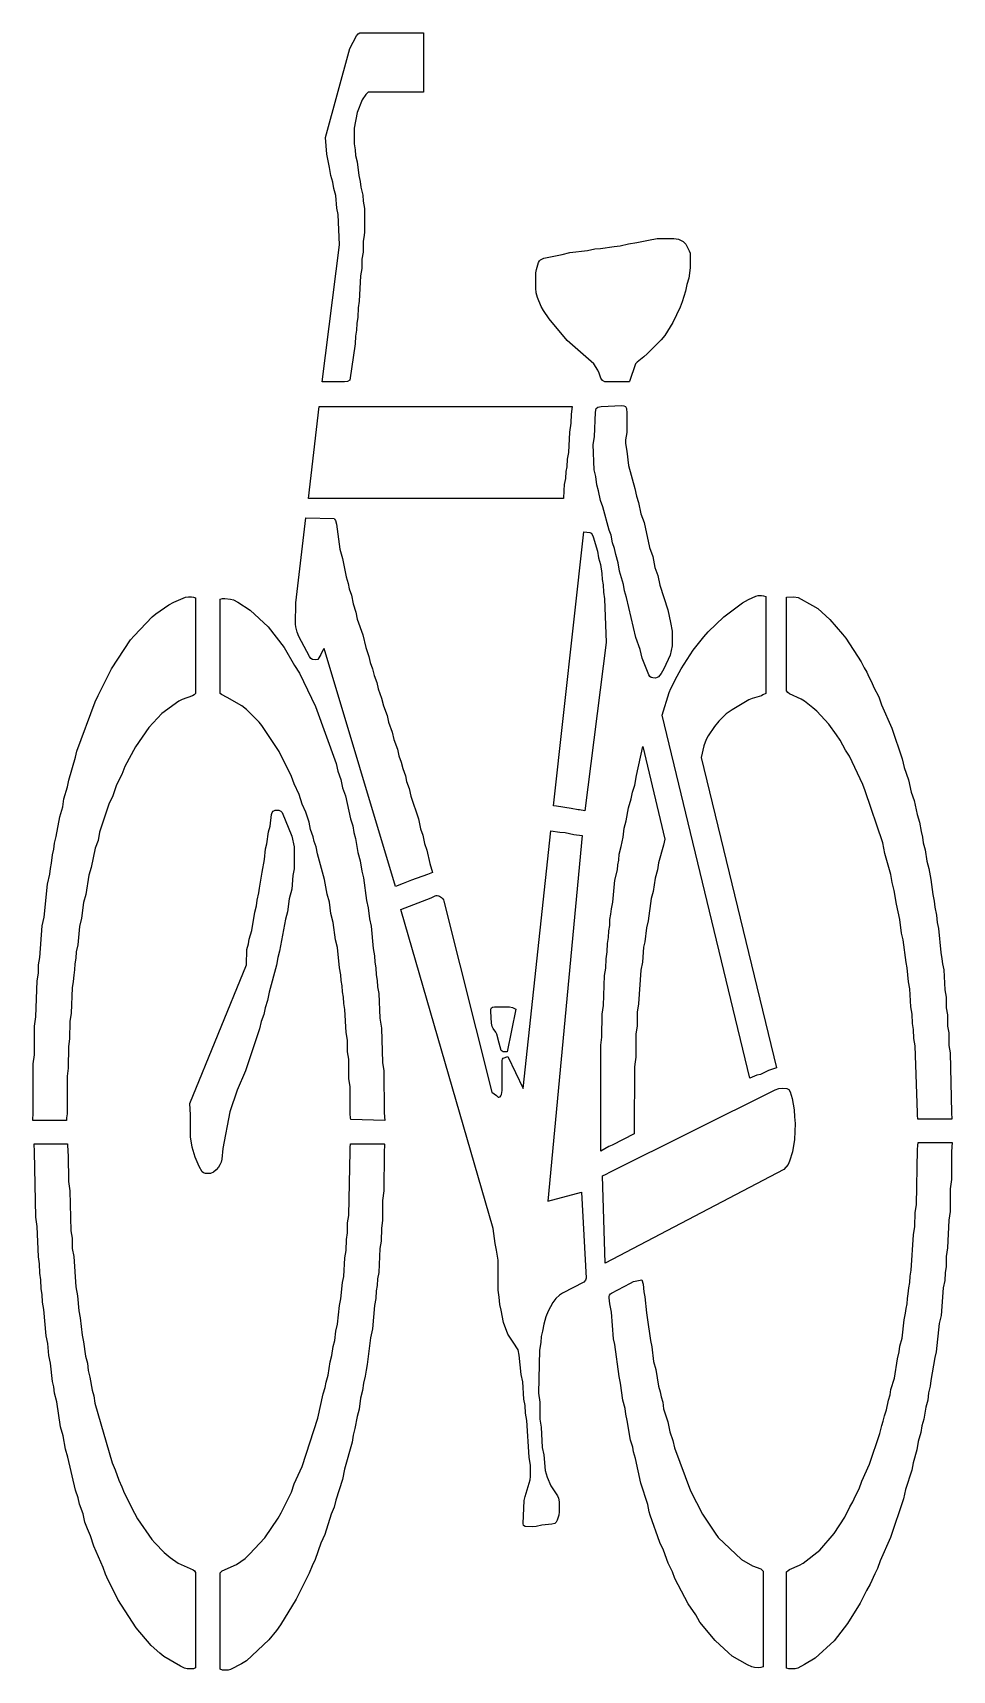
# Model space of a CAD drawing. Header units: inches. Extents: x 3 to 40.1, y 3 to 69.
import ezdxf

# ---------------------------------------------------------------- set-up
doc = ezdxf.new("R2010")
doc.units = ezdxf.units.IN
doc.header["$MEASUREMENT"] = 0
doc.layers.add('CUT', color=1, linetype='Continuous')

msp = doc.modelspace()

# ---------------------------------------------------------------- linework, layer by layer
at = {"layer": 'CUT'}
for points in [[(15.13, 62.724), (15.089, 62.98), (15.009, 63.246), (14.963, 63.571), (14.915, 63.77), (14.858, 64.11), (14.803, 64.778), (15.779, 68.359), (16.045, 68.873), (16.111, 68.954), (16.188, 69), (18.747, 69), (18.747, 66.61), (16.516, 66.61), (16.422, 66.511), (16.28, 66.294), (16.072, 65.785), (15.953, 65.153), (15.951, 64.529), (15.993, 64.282), (16.01, 64.058), (16.069, 63.796), (16.143, 63.241), (16.197, 63.01), (16.227, 62.771), (16.306, 62.453), (16.32, 62.21), (16.365, 61.915), (16.366, 60.975), (16.358, 60.83), (16.318, 60.599), (16.311, 60.156), (16.266, 59.878), (16.256, 59.502), (16.205, 59.208), (16.16, 58.187), (16.111, 57.909), (16.101, 57.533), (16.058, 57.287), (16.048, 57.01), (16.006, 56.764), (15.998, 56.455), (15.783, 54.992), (15.687, 54.948), (15.565, 54.926), (14.906, 54.924), (14.82, 54.93), (14.667, 54.925), (15.358, 60.449), (15.313, 61.672), (15.26, 61.935), (15.211, 62.442)], [(25.776, 55.397), (25.608, 55.659), (24.541, 56.592), (23.812, 57.467), (23.579, 57.807), (23.487, 57.963), (23.344, 58.331), (23.289, 58.52), (23.275, 58.699), (23.279, 59.325), (23.301, 59.453), (23.388, 59.745), (23.419, 59.81), (23.459, 59.851), (23.6, 59.92), (24.343, 60.063), (24.652, 60.147), (25.356, 60.225), (25.651, 60.286), (25.876, 60.302), (26.434, 60.39), (26.676, 60.41), (27.009, 60.498), (27.351, 60.545), (27.81, 60.645), (28.166, 60.703), (28.839, 60.709), (29.03, 60.677), (29.218, 60.584), (29.319, 60.485), (29.461, 60.21), (29.489, 60.117), (29.5, 60.021), (29.5, 59.527), (29.437, 59.104), (29.365, 58.854), (29.312, 58.583), (29.172, 58.16), (29.086, 57.946), (28.79, 57.318), (28.469, 56.8), (28.325, 56.62), (27.765, 56.06), (27.63, 55.939), (27.357, 55.728), (27.291, 55.66), (27.055, 54.937), (27.039, 54.925), (26.185, 54.925), (26.058, 54.936), (25.964, 54.98), (25.894, 55.078), (25.83, 55.278)], [(24.587, 52.079), (24.538, 51.817), (24.524, 51.509), (24.487, 51.31), (24.471, 51.036), (24.419, 50.79), (24.404, 50.548), (24.384, 50.232), (14.116, 50.232), (14.542, 53.933), (24.74, 53.933), (24.697, 53.633), (24.687, 53.261), (24.63, 52.902)], [(26.306, 48.744), (26.23, 48.958), (25.973, 49.888), (25.882, 50.149), (25.805, 50.537), (25.733, 50.781), (25.688, 51.121), (25.629, 51.383), (25.586, 52.403), (25.633, 52.714), (25.676, 53.702), (25.707, 53.851), (25.776, 53.914), (25.912, 53.94), (26.735, 53.976), (26.826, 53.967), (26.885, 53.937), (26.928, 53.854), (26.938, 53.662), (26.937, 52.887), (26.892, 52.592), (26.889, 52.446), (26.946, 52.136), (27.004, 51.563), (27.266, 50.626), (27.326, 50.322), (27.417, 50.061), (27.509, 49.609), (27.636, 49.255), (27.858, 48.256), (27.989, 47.886), (28.077, 47.45), (28.19, 47.126), (28.268, 46.739), (28.596, 45.736), (28.706, 45.231), (28.765, 44.875), (28.766, 44.285), (28.684, 43.916), (28.43, 43.362), (28.329, 43.174), (28.217, 43.041), (28.166, 43.011), (28.094, 42.992), (27.986, 42.993), (27.918, 43.014), (27.867, 43.059), (27.829, 43.125), (27.564, 43.799), (27.482, 44.147), (27.304, 44.625), (26.93, 46.233), (26.849, 46.51), (26.806, 46.764), (26.648, 47.301), (26.597, 47.64), (26.496, 47.97), (26.447, 48.208), (26.367, 48.438)], [(15.487, 47.811), (15.626, 47.065), (15.717, 46.804), (15.757, 46.583), (15.841, 46.337), (15.911, 45.983), (16.027, 45.641), (16.081, 45.37), (16.301, 44.731), (16.418, 44.217), (16.549, 43.863), (16.605, 43.611), (16.698, 43.366), (16.76, 43.098), (16.867, 42.807), (16.922, 42.553), (17.061, 42.184), (17.133, 41.868), (17.278, 41.484), (17.336, 41.214), (17.485, 40.814), (17.552, 40.513), (17.696, 40.129), (17.756, 39.86), (17.854, 39.6), (17.91, 39.347), (18.017, 39.056), (18.069, 38.819), (18.172, 38.543), (18.24, 38.225), (18.54, 37.317), (18.621, 36.915), (18.715, 36.654), (18.785, 36.318), (18.88, 36.057), (19.001, 35.514), (19.116, 35.153), (18.909, 35.073), (18.26, 34.839), (17.928, 34.707), (17.613, 34.593), (14.741, 44.178), (14.688, 44.115), (14.608, 43.939), (14.488, 43.741), (14.39, 43.72), (14.271, 43.736), (14.211, 43.773), (14.147, 43.858), (13.725, 44.66), (13.655, 44.84), (13.606, 45.053), (13.595, 45.164), (13.603, 46.018), (14, 49.445), (15.141, 49.428), (15.165, 49.394), (15.206, 49.337), (15.239, 49.2), (15.373, 48.187)], [(25.584, 48.686), (25.763, 48.104), (25.803, 47.83), (25.878, 47.564), (25.934, 47.205), (25.952, 46.964), (25.991, 46.75), (26.003, 46.457), (26.047, 46.179), (26.111, 44.422), (25.249, 37.639), (25.037, 37.674), (24.983, 37.674), (24.705, 37.735), (24.113, 37.821), (23.993, 37.843), (25.205, 48.89), (25.449, 48.862), (25.508, 48.83), (25.549, 48.774)], [(3.129, 29.334), (3.174, 30.785), (3.225, 31.096), (3.237, 31.438), (3.292, 31.732), (3.38, 32.999), (3.456, 33.357), (3.593, 34.686), (3.686, 35.087), (3.71, 35.312), (3.758, 35.526), (3.796, 35.869), (3.846, 36.1), (3.876, 36.34), (3.947, 36.608), (4.089, 37.401), (4.206, 37.794), (4.254, 38.117), (4.4, 38.607), (4.454, 38.877), (4.729, 39.802), (4.781, 40.039), (5.522, 42.035), (5.631, 42.293), (6.176, 43.367), (6.936, 44.525), (7.088, 44.699), (7.818, 45.462), (7.959, 45.575), (8.484, 45.947), (8.686, 46.056), (9.16, 46.245), (9.271, 46.264), (9.4, 46.267), (9.473, 46.257), (9.563, 46.228), (9.563, 42.367), (9.505, 42.312), (9.444, 42.274), (9.028, 42.127), (8.881, 42.056), (8.2, 41.564), (7.677, 40.993), (7.14, 40.221), (6.707, 39.424), (6.586, 39.108), (6.369, 38.684), (6.225, 38.246), (6.067, 37.905), (5.757, 36.982), (5.696, 36.777), (5.631, 36.438), (5.522, 36.13), (5.357, 35.356), (5.263, 35.043), (5.134, 34.262), (5.048, 33.938), (4.971, 33.317), (4.89, 32.976), (4.814, 32.238), (4.755, 31.96), (4.741, 31.702), (4.7, 31.471), (4.688, 31.228), (4.649, 31.014), (4.635, 30.755), (4.589, 30.508), (4.544, 29.488), (4.489, 29.145), (4.483, 28.454), (4.436, 28.144), (4.431, 27.271), (4.384, 26.944), (4.381, 25.427), (4.362, 25.262), (4.354, 25.16), (3, 25.155), (3.015, 25.486), (3.022, 27.446), (3.071, 27.805), (3.074, 28.959)], [(29.13, 43.367), (29.616, 44.114), (30.048, 44.655), (30.225, 44.851), (30.847, 45.465), (31.603, 46.024), (31.847, 46.16), (32.145, 46.296), (32.24, 46.315), (32.369, 46.319), (32.455, 46.307), (32.538, 46.284), (32.538, 42.368), (32.427, 42.315), (32.365, 42.28), (31.99, 42.169), (31.854, 42.112), (31.19, 41.712), (30.945, 41.547), (30.65, 41.259), (30.472, 41.044), (30.216, 40.66), (30.134, 40.517), (30.045, 40.254), (29.945, 39.792), (32.974, 27.286), (32.974, 27.281), (32.648, 27.167), (32.336, 27.016), (32.188, 26.983), (31.904, 26.866), (28.36, 41.493), (28.653, 42.408), (28.722, 42.575), (28.966, 43.062)], [(38.457, 29.065), (38.447, 29.441), (38.394, 29.736), (38.351, 30.459), (38.29, 30.753), (38.246, 31.309), (38.2, 31.524), (38.076, 32.446), (38.016, 32.709), (37.943, 33.264), (37.809, 33.88), (37.723, 34.433), (37.63, 34.747), (37.581, 35.069), (37.338, 35.926), (37.255, 36.343), (36.554, 38.44), (36.448, 38.699), (35.91, 39.849), (35.755, 40.079), (35.542, 40.487), (35.396, 40.707), (35.08, 41.129), (34.601, 41.652), (34.444, 41.797), (34.103, 42.058), (33.962, 42.14), (33.501, 42.358), (33.43, 42.411), (33.376, 42.471), (33.376, 46.255), (33.674, 46.267), (33.846, 46.232), (34.424, 45.917), (34.635, 45.788), (35.127, 45.35), (35.635, 44.764), (35.767, 44.595), (36.386, 43.641), (36.501, 43.405), (36.609, 43.226), (36.692, 43.034), (36.803, 42.838), (36.892, 42.616), (37.092, 42.238), (37.204, 41.918), (37.625, 40.968), (38.04, 39.732), (38.115, 39.382), (38.296, 38.888), (38.399, 38.388), (38.52, 38.049), (38.638, 37.485), (38.732, 37.179), (38.799, 36.807), (38.859, 36.577), (38.889, 36.354), (38.972, 36.072), (39.031, 35.615), (39.111, 35.314), (39.199, 34.877), (39.274, 34.273), (39.335, 33.995), (39.354, 33.752), (39.429, 33.432), (39.456, 33.142), (39.508, 32.895), (39.593, 31.926), (39.644, 31.679), (39.666, 31.473), (39.713, 31.226), (39.755, 30.42), (39.807, 30.125), (39.817, 29.7), (39.862, 29.422), (39.87, 28.963), (39.915, 28.685), (39.923, 28.176), (39.971, 27.882), (40.023, 25.477), (40.037, 25.209), (38.67, 25.209), (38.663, 25.376), (38.654, 25.462), (38.562, 28.166), (38.513, 28.461), (38.499, 28.819)], [(11.093, 46.142), (11.266, 46.051), (11.767, 45.733), (12.493, 45.061), (13.138, 44.226), (13.547, 43.492), (13.746, 43.193), (14.401, 41.842), (15.228, 39.544), (15.293, 39.243), (15.417, 38.905), (15.486, 38.567), (15.602, 38.244), (15.808, 37.31), (15.894, 37.035), (15.942, 36.762), (16.012, 36.518), (16.098, 35.965), (16.202, 35.62), (16.256, 35.213), (16.328, 34.936), (16.451, 34.022), (16.524, 33.728), (16.571, 33.289), (16.638, 32.995), (16.72, 32.092), (16.778, 31.798), (16.792, 31.539), (16.833, 31.309), (16.843, 31.032), (16.884, 30.802), (16.898, 30.543), (16.946, 30.281), (16.989, 29.276), (17.052, 28.885), (17.096, 27.5), (17.149, 27.157), (17.161, 25.466), (17.184, 25.155), (15.821, 25.203), (15.806, 25.265), (15.791, 25.42), (15.789, 26.509), (15.741, 26.852), (15.736, 27.626), (15.69, 27.92), (15.681, 28.395), (15.628, 28.706), (15.583, 29.627), (15.536, 29.874), (15.522, 30.132), (15.483, 30.347), (15.471, 30.589), (15.432, 30.804), (15.416, 31.029), (15.358, 31.307), (15.276, 32.127), (15.201, 32.436), (15.111, 33.139), (15.013, 33.504), (14.954, 33.96), (14.865, 34.274), (14.76, 34.872), (14.472, 35.905), (14.416, 36.192), (14.345, 36.407), (14.304, 36.596), (14.197, 36.887), (14.134, 37.189), (14.005, 37.581), (13.856, 37.908), (13.737, 38.301), (13.534, 38.732), (13.433, 39.022), (12.93, 40.024), (12.229, 41.083), (12.125, 41.211), (11.612, 41.723), (11.433, 41.868), (10.841, 42.211), (10.603, 42.324), (10.557, 42.37), (10.557, 46.175), (10.651, 46.197), (10.74, 46.198), (10.968, 46.174)], [(26.096, 31.296), (26.105, 31.671), (26.15, 31.95), (26.158, 32.293), (26.2, 32.54), (26.213, 32.798), (26.252, 33.013), (26.264, 33.255), (26.303, 33.47), (26.32, 33.695), (26.375, 33.957), (26.465, 34.843), (26.56, 35.26), (26.581, 35.469), (26.617, 35.652), (26.637, 35.894), (26.714, 36.195), (26.79, 36.584), (26.835, 36.943), (26.922, 37.241), (27.011, 37.757), (27.12, 38.119), (27.165, 38.391), (27.259, 38.668), (27.332, 39.065), (27.583, 40.229), (28.474, 36.493), (28.424, 36.261), (28.219, 35.548), (28.177, 35.258), (28.081, 34.928), (27.998, 34.392), (27.919, 34.099), (27.798, 33.201), (27.734, 32.922), (27.662, 32.358), (27.617, 32.143), (27.572, 31.537), (27.506, 31.211), (27.419, 29.861), (27.36, 29.518), (27.353, 28.96), (27.306, 28.65), (27.303, 27.71), (27.26, 27.431), (27.253, 27.302), (27.241, 24.729), (27.233, 24.625), (26.355, 24.167), (26.213, 24.106), (25.892, 23.923), (25.894, 28.19), (25.941, 28.517), (25.946, 29.439), (26.001, 29.798), (26.045, 31.001)], [(9.709, 23.3), (9.54, 23.678), (9.421, 24.089), (9.356, 24.495), (9.353, 25.154), (9.359, 25.383), (9.336, 25.842), (11.615, 31.428), (11.629, 32.052), (11.694, 32.281), (11.727, 32.47), (11.827, 32.816), (11.947, 33.549), (12.012, 33.81), (12.038, 34.035), (12.115, 34.336), (12.136, 34.528), (12.241, 35.161), (12.341, 35.684), (12.385, 36.108), (12.43, 36.307), (12.506, 36.788), (12.562, 37.018), (12.628, 37.49), (12.651, 37.578), (12.687, 37.63), (12.775, 37.662), (12.914, 37.66), (12.993, 37.63), (13.05, 37.567), (13.447, 36.612), (13.532, 36.193), (13.534, 35.308), (13.48, 35.029), (13.435, 34.488), (13.334, 34.09), (13.273, 33.567), (13.192, 33.266), (12.951, 31.989), (12.875, 31.723), (12.83, 31.416), (12.529, 30.335), (12.466, 29.998), (12.366, 29.703), (12.308, 29.434), (12.201, 29.142), (12.142, 28.856), (11.577, 27.165), (11.232, 26.38), (10.94, 25.504), (10.66, 24.026), (10.617, 23.602), (10.59, 23.475), (10.546, 23.37), (10.486, 23.274), (10.388, 23.164), (10.291, 23.079), (10.164, 23.027), (9.957, 23.027), (9.886, 23.049), (9.828, 23.091)], [(19.354, 34.212), (19.394, 34.199), (19.438, 34.176), (19.473, 34.15), (19.503, 34.12), (19.528, 34.086), (19.548, 34.049), (19.564, 34.002), (21.508, 26.294), (21.689, 26.163), (21.757, 26.1), (21.789, 26.094), (21.831, 26.109), (21.867, 26.147), (21.892, 26.2), (21.913, 26.373), (21.918, 27.574), (21.929, 27.629), (21.954, 27.67), (22.147, 27.743), (22.77, 26.45), (23.879, 36.839), (24.24, 36.78), (24.453, 36.766), (24.807, 36.688), (25.144, 36.649), (23.757, 21.911), (25.111, 22.27), (25.31, 18.799), (25.281, 18.716), (25.211, 18.645), (24.348, 18.204), (24.227, 18.121), (24.086, 17.984), (23.966, 17.828), (23.767, 17.468), (23.679, 17.238), (23.593, 16.954), (23.547, 16.662), (23.495, 16.448), (23.476, 16.208), (23.428, 15.896), (23.385, 14.164), (23.43, 13.805), (23.436, 13.115), (23.49, 12.804), (23.534, 11.982), (23.595, 11.688), (23.655, 11.05), (23.731, 10.781), (23.883, 10.428), (24.144, 10.031), (24.192, 9.931), (24.215, 9.79), (24.214, 9.379), (24.196, 9.254), (24.141, 9.045), (24.096, 8.966), (24.04, 8.918), (23.924, 8.882), (23.515, 8.846), (23.284, 8.797), (23.156, 8.786), (22.84, 8.798), (22.783, 8.838), (22.763, 8.913), (22.809, 9.846), (22.845, 10.006), (23.045, 10.669), (23.063, 10.814), (23.066, 11.061), (23.059, 11.257), (23.003, 11.584), (22.916, 13.066), (22.862, 13.361), (22.848, 13.669), (22.798, 13.931), (22.754, 14.621), (22.688, 14.914), (22.606, 15.701), (22.563, 15.91), (22.367, 16.226), (22.141, 16.548), (21.976, 17.014), (21.882, 17.516), (21.822, 17.746), (21.803, 18.035), (21.759, 18.314), (21.752, 19.532), (21.694, 19.937), (21.633, 20.2), (21.561, 20.807), (17.836, 33.656), (19.055, 34.132), (19.22, 34.214), (19.262, 34.22), (19.305, 34.22)], [(21.611, 29.741), (22.22, 29.741), (22.328, 29.717), (22.472, 29.64), (22.122, 27.931), (22.032, 27.923), (21.961, 27.929), (21.914, 27.947), (21.882, 27.983), (21.795, 28.271), (21.708, 28.637), (21.665, 28.722), (21.556, 28.861), (21.512, 28.943), (21.486, 29.084), (21.456, 29.545), (21.46, 29.65), (21.485, 29.704), (21.526, 29.728)], [(33.392, 26.447), (33.473, 26.402), (33.522, 26.312), (33.603, 26.045), (33.684, 25.591), (33.695, 25.299), (33.732, 25.036), (33.699, 24.395), (33.614, 23.892), (33.502, 23.514), (33.444, 23.378), (33.266, 23.189), (26.076, 19.403), (25.957, 22.933), (26.114, 22.993), (26.258, 23.07), (32.922, 26.388), (33.074, 26.443), (33.219, 26.457)], [(4.489, 22.329), (4.536, 20.713), (4.586, 20.419), (4.595, 19.993), (4.652, 19.683), (4.737, 18.449), (4.806, 18.09), (4.851, 17.484), (4.916, 17.206), (4.994, 16.502), (5.051, 16.239), (5.129, 15.657), (5.203, 15.372), (5.234, 15.08), (5.305, 14.811), (5.394, 14.295), (5.463, 14.061), (5.505, 13.77), (6.196, 11.36), (6.328, 11.079), (6.466, 10.657), (6.595, 10.393), (6.682, 10.151), (7.094, 9.325), (7.228, 9.098), (7.799, 8.269), (7.917, 8.132), (8.302, 7.747), (8.539, 7.543), (8.863, 7.318), (9.46, 7.049), (9.516, 7.003), (9.563, 6.941), (9.563, 3.093), (9.474, 3.063), (9.386, 3.052), (9.224, 3.056), (9.115, 3.081), (8.955, 3.161), (8.288, 3.557), (8.121, 3.69), (7.779, 4), (7.166, 4.713), (6.435, 5.851), (5.98, 6.749), (5.928, 6.869), (5.838, 7.146), (5.455, 8.004), (5.332, 8.414), (5.201, 8.694), (5.104, 8.974), (5.033, 9.309), (4.889, 9.693), (4.831, 9.945), (4.724, 10.253), (4.419, 11.588), (4.317, 11.91), (4.226, 12.445), (4.116, 12.806), (3.971, 13.818), (3.879, 14.167), (3.846, 14.423), (3.796, 14.638), (3.713, 15.374), (3.643, 15.684), (3.602, 16.175), (3.535, 16.485), (3.451, 17.537), (3.394, 17.831), (3.38, 18.139), (3.34, 18.37), (3.331, 18.73), (3.286, 19.008), (3.276, 19.383), (3.227, 19.662), (3.182, 20.881), (3.124, 21.256), (3.074, 23.901), (3.061, 24.217), (4.396, 24.212), (4.409, 23.888), (4.432, 23.759), (4.435, 22.704)], [(11.736, 7.675), (12.35, 8.343), (12.885, 9.136), (13.011, 9.349), (13.425, 10.174), (13.541, 10.51), (13.862, 11.216), (14.491, 13.162), (14.708, 14.145), (14.78, 14.39), (14.82, 14.61), (14.905, 14.892), (14.989, 15.429), (15.059, 15.69), (15.106, 16.046), (15.168, 16.291), (15.211, 16.666), (15.278, 16.943), (15.357, 17.697), (15.416, 17.975), (15.485, 18.623), (15.533, 18.87), (15.575, 19.626), (15.627, 19.921), (15.638, 20.362), (15.682, 20.624), (15.69, 21.033), (15.738, 21.328), (15.787, 23.917), (15.799, 24.07), (15.803, 24.211), (17.156, 24.217), (17.18, 24.207), (17.16, 23.861), (17.151, 22.325), (17.101, 21.933), (17.097, 21.126), (17.05, 20.816), (17.041, 20.291), (16.99, 19.997), (16.945, 19.026), (16.898, 18.779), (16.882, 18.505), (16.843, 18.29), (16.83, 17.982), (16.774, 17.704), (16.693, 16.767), (16.611, 16.394), (16.484, 15.33), (16.431, 15.099), (16.401, 14.859), (16.327, 14.574), (16.296, 14.282), (16.212, 13.965), (16.156, 13.525), (16.07, 13.227), (15.984, 12.743), (15.909, 12.477), (15.867, 12.187), (15.567, 11.106), (15.485, 10.689), (15.209, 9.86), (15.143, 9.576), (15.024, 9.293), (14.774, 8.473), (14.61, 8.117), (14.383, 7.463), (14.258, 7.215), (14.144, 6.913), (13.618, 5.867), (12.979, 4.827), (12.817, 4.598), (12.516, 4.226), (11.613, 3.382), (11.417, 3.263), (10.964, 3.03), (10.87, 3.007), (10.742, 3), (10.652, 3.009), (10.557, 3.037), (10.557, 6.927), (10.593, 6.972), (10.632, 7.005), (11.205, 7.264), (11.557, 7.505)], [(33.499, 7.059), (33.906, 7.235), (34.049, 7.314), (34.722, 7.844), (35.292, 8.506), (35.726, 9.168), (35.93, 9.581), (36.056, 9.79), (36.153, 10.025), (36.307, 10.315), (36.415, 10.62), (36.729, 11.31), (37.145, 12.545), (37.217, 12.862), (37.279, 13.045), (37.328, 13.248), (37.414, 13.494), (37.492, 13.881), (37.55, 14.095), (37.587, 14.317), (37.724, 14.774), (37.852, 15.555), (37.92, 15.833), (37.947, 16.057), (38.035, 16.39), (38.122, 17.127), (38.18, 17.39), (38.199, 17.58), (38.234, 17.763), (38.25, 17.988), (38.285, 18.171), (38.303, 18.411), (38.342, 18.626), (38.357, 18.885), (38.405, 19.131), (38.495, 20.546), (38.553, 20.889), (38.561, 21.447), (38.611, 21.758), (38.657, 23.985), (38.675, 24.15), (38.679, 24.265), (40.057, 24.269), (40.057, 24.269), (40.032, 23.902), (40.022, 22.783), (39.972, 22.407), (39.968, 21.485), (39.914, 21.142), (39.872, 20.022), (39.818, 19.678), (39.809, 19.269), (39.767, 19.023), (39.753, 18.715), (39.697, 18.42), (39.61, 17.302), (39.536, 16.977), (39.404, 15.831), (39.351, 15.601), (39.195, 14.675), (39.169, 14.451), (39.098, 14.182), (39.067, 13.89), (38.993, 13.605), (38.91, 13.12), (38.835, 12.854), (38.793, 12.581), (38.684, 12.219), (38.633, 11.88), (38.478, 11.359), (38.427, 11.07), (38.173, 10.286), (38.093, 9.903), (37.573, 8.354), (37.152, 7.404), (37.046, 7.1), (36.932, 6.882), (36.746, 6.471), (36.596, 6.22), (36.348, 5.699), (35.84, 4.888), (35.293, 4.186), (34.53, 3.481), (34.106, 3.228), (33.831, 3.083), (33.722, 3.057), (33.576, 3.051), (33.471, 3.061), (33.376, 3.089), (33.376, 6.962), (33.438, 7.018)], [(27.089, 18.604), (27.211, 18.663), (27.553, 18.734), (27.601, 18.567), (27.626, 18.247), (27.663, 18.048), (27.732, 17.4), (27.767, 17.217), (27.891, 16.294), (27.95, 16.031), (28.023, 15.443), (28.11, 15.119), (28.225, 14.453), (28.285, 14.223), (28.322, 14.018), (28.387, 13.8), (28.424, 13.542), (28.592, 13.008), (28.672, 12.605), (28.797, 12.266), (28.864, 11.966), (29.512, 10.235), (29.988, 9.292), (30.499, 8.522), (30.628, 8.352), (31.563, 7.47), (32.013, 7.213), (32.343, 7.084), (32.395, 7.039), (32.434, 6.99), (32.434, 3.143), (32.343, 3.114), (32.238, 3.104), (32.092, 3.109), (31.983, 3.133), (31.807, 3.219), (31.192, 3.572), (31.041, 3.698), (30.509, 4.193), (29.891, 4.944), (29.72, 5.24), (29.418, 5.672), (28.882, 6.695), (28.782, 6.966), (28.603, 7.317), (28.417, 7.845), (28.267, 8.154), (27.886, 9.245), (27.846, 9.387), (27.79, 9.675), (27.51, 10.538), (27.288, 11.537), (27.213, 11.797), (27.181, 11.986), (27.094, 12.268), (26.961, 13.065), (26.896, 13.326), (26.869, 13.551), (26.781, 13.884), (26.694, 14.571), (26.635, 14.833), (26.458, 16.13), (26.409, 16.361), (26.322, 17.429), (26.261, 17.771), (26.232, 18.014), (26.233, 18.066), (26.249, 18.12), (26.281, 18.167), (26.32, 18.2)]]:
    msp.add_lwpolyline(points, close=True, dxfattribs=at)

doc.saveas('drawing.dxf')
